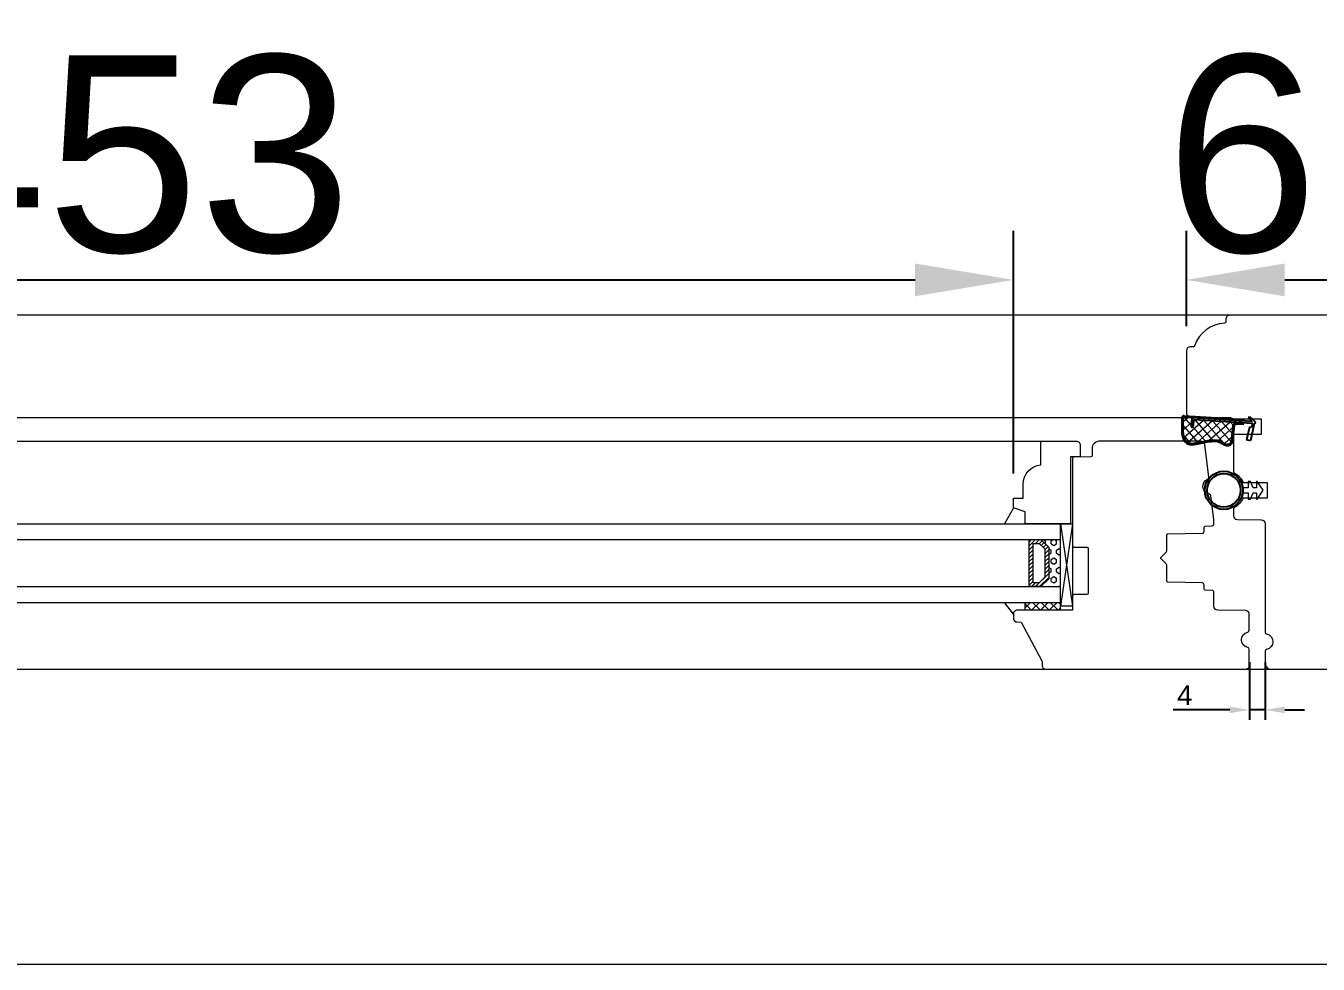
# Model space of a CAD drawing. Header units: millimetres. Extents: x 0 to 182016, y 11 to 3710.
# Drawn here: x 152551 to 152879.6, y 909.3 to 1147.9 of the extents above; entities that cross this region are included whole.
import ezdxf

# ---------------------------------------------------------------- set-up
doc = ezdxf.new("R2010")
doc.units = ezdxf.units.MM
for name, color, linetype, lineweight in [('Matmenys', 10, 'Continuous', 20), ('OTHER', 251, 'Continuous', 13), ('Stakta', 7, 'Continuous', 25), ('Testinės profilio linijos', 7, 'Continuous', 5)]:
    doc.layers.add(name, color=color, linetype=linetype, lineweight=lineweight)
doc.styles.get("Standard").update_dxf_attribs({"font": 'arial.ttf'})
doc.dimstyles.new('2', dxfattribs={"dimscale": 2, "dimtxt": 2.5, "dimasz": 2.5, "dimexe": 1.25, "dimexo": 0.625, "dimtad": 1, "dimtxsty": 'Standard', "dimcen": 2.5, "dimadec": 0, "dimazin": 0, "dimtfac": 1, "dimtmove": 0, "dimatfit": 3, "dimfxl": 1, "dimarcsym": 0})
doc.dimstyles.new('Padidinti matmenys', dxfattribs={"dimscale": 10, "dimtxt": 5, "dimasz": 2.5, "dimexe": 1.25, "dimexo": 0.625, "dimtad": 1, "dimdec": 1, "dimtxsty": 'Standard', "dimcen": 2.5, "dimadec": 0, "dimazin": 0, "dimtfac": 1, "dimtdec": 1, "dimtmove": 0, "dimatfit": 3, "dimfxl": 1, "dimarcsym": 0})

# ---------------------------------------------------------------- blocks, each defined once
blk = doc.blocks.new('*D1228')
at = {"color": 0, "lineweight": -2, "transparency": 16777216}
for p, q in [((152349.06, 1034.02), (152349.06, 1095.77)), ((152802.06, 1034.02), (152802.06, 1095.77)), ((152374.06, 1083.27), (152777.06, 1083.27))]:
    blk.add_line(p, q, dxfattribs=at)
at = {"color": 0, "transparency": 16777216}
for points in [[(152374.06, 1087.43), (152374.06, 1079.1), (152349.06, 1083.27)], [(152777.06, 1087.43), (152777.06, 1079.1), (152802.06, 1083.27)]]:
    blk.add_solid(points, dxfattribs=at)
at = {"layer": 'Defpoints', "color": 0, "transparency": 16777216}
for p in [(152802.06, 1083.27), (152349.06, 1027.77), (152802.06, 1027.77)]:
    blk.add_point(p, dxfattribs=at)
at = {"color": 0, "lineweight": 5, "transparency": 16777216, "insert": (152575.56, 1115.06), "char_height": 50, "attachment_point": 5}
blk.add_mtext('453', dxfattribs=at)
blk = doc.blocks.new('*D1215')
at = {"layer": 'Defpoints', "color": 0, "transparency": 16777216}
for p in [(152862.06, 987.3), (152866.06, 987.3), (152866.06, 973.93)]:
    blk.add_point(p, dxfattribs=at)
at = {"layer": 'Matmenys', "color": 0, "lineweight": -2, "transparency": 16777216}
for p, q in [((152862.06, 986.05), (152862.06, 971.43)), ((152866.06, 986.05), (152866.06, 971.43)), ((152857.06, 973.93), (152842.66, 973.93)), ((152866.06, 973.93), (152862.06, 973.93)), ((152871.06, 973.93), (152876.06, 973.93))]:
    blk.add_line(p, q, dxfattribs=at)
at = {"layer": 'Matmenys', "color": 0, "transparency": 16777216}
for points in [[(152857.06, 974.77), (152857.06, 973.1), (152862.06, 973.93)], [(152871.06, 974.77), (152871.06, 973.1), (152866.06, 973.93)]]:
    blk.add_solid(points, dxfattribs=at)
at = {"layer": 'Matmenys', "color": 0, "transparency": 16777216, "insert": (152845.64, 977.68), "char_height": 5, "attachment_point": 5}
blk.add_mtext('4', dxfattribs=at)
blk = doc.blocks.new('*D1946')
at = {"color": 0, "lineweight": -2, "transparency": 16777216}
for p, q in [((152846.06, 1071.51), (152846.06, 1095.77)), ((152913.06, 1071.51), (152913.06, 1095.77)), ((152871.06, 1083.27), (152888.06, 1083.27))]:
    blk.add_line(p, q, dxfattribs=at)
at = {"color": 0, "transparency": 16777216}
for points in [[(152871.06, 1087.43), (152871.06, 1079.1), (152846.06, 1083.27)], [(152888.06, 1087.43), (152888.06, 1079.1), (152913.06, 1083.27)]]:
    blk.add_solid(points, dxfattribs=at)
at = {"layer": 'Defpoints', "color": 0, "transparency": 16777216}
for p in [(152913.06, 1083.27), (152846.06, 1065.26), (152913.06, 1065.26)]:
    blk.add_point(p, dxfattribs=at)
at = {"color": 0, "lineweight": 5, "transparency": 16777216, "insert": (152879.56, 1115.04), "char_height": 50, "attachment_point": 5}
blk.add_mtext('67', dxfattribs=at)

msp = doc.modelspace()

# ---------------------------------------------------------------- hatches: boundary and pattern name
at = {"lineweight": 0}
h = msp.add_hatch(dxfattribs=at)
h.set_pattern_fill('JIS_WOOD', color=256, angle=90, style=0)
h.set_pattern_definition([(45, (134063.28634, -11902.136), (0.5, -0.5), [])])
h.paths.add_polyline_path([(152811.0574519, 1015.2723005), (152811.0574519, 1007.2723005), (152809.0574519, 1005.2723005), (152806.0574519, 1005.2723005), (152806.0397185, 1017.308883), (152809.0574519, 1017.2723005)])
h.paths.add_polyline_path([(152810.0574519, 1007.686514), (152810.0574519, 1014.8580869), (152808.6432383, 1016.2723005), (152807.0574519, 1016.2723005), (152807.0574519, 1006.2723005), (152808.6432383, 1006.2723005)], flags=16)
h = msp.add_hatch(dxfattribs=at)
h.set_pattern_fill('HEX', color=256, scale=0.25, angle=90, style=0)
h.set_pattern_definition([(90, (134063.2863, -11902.136), (1.374815, -4e-16), [0.79375, -1.5875]), (330, (134063.2863, -11902.136), (-0.6874075, -1.190624716), [0.79375, -1.5875]), (30, (134063.2863, -11901.3422), (0.6874075, -1.190624716), [0.79375, -1.5875])])
h.paths.add_polyline_path([(152814.0574519, 1005.2723005), (152809.0574519, 1005.2723005), (152811.0574519, 1007.2723005), (152811.0574519, 1015.2723005), (152809.0574519, 1017.2723005), (152814.0574519, 1017.2730095)])
at = {"lineweight": 0, "ltscale": 0.5}
h = msp.add_hatch(dxfattribs=at)
h.set_pattern_fill('ANSI37', color=256, scale=0.5, angle=90, style=0)
h.set_pattern_definition([(135, (152407.0574, 999.273), (-1.122532, -1.122532), []), (225, (152407.0574, 999.273), (1.122532, -1.122532), [])])
h.paths.add_polyline_path([(152805.0574519, 1001.2730095), (152814.0574519, 1001.2730095), (152814.0574519, 999.2730095), (152805.0574519, 999.2730095)])
at = {"layer": 'Matmenys'}
h = msp.add_hatch(dxfattribs=at)
h.set_pattern_fill('ANSI37', color=252, scale=0.5, angle=-93.589345612, style=0)
h.set_pattern_definition([(311.4106544, (149281.032, -271145.7276), (1.190606082, 1.0500540025), []), (41.4106544, (149281.032, -271145.7276), (-1.0500540025, 1.190606082), [])])
edge = h.paths.add_edge_path()
edge.add_arc((152847.983336, 1047.5785858), 0.1, 86.410654388, 176.410654388)
edge.add_line((152847.8835322, 1047.5848463), (152847.786449, 1046.0371606))
edge.add_arc((152847.5369394, 1046.0528118), 0.25, 176.410654388, 356.410654388, ccw=False)
edge.add_line((152847.2874298, 1046.068463), (152847.4158154, 1048.115168))
edge.add_arc((152847.5156193, 1048.1089075), 0.1, 86.410654381, 176.410654388, ccw=False)
edge.add_line((152847.5218798, 1048.2087113), (152847.5266247, 1048.2843543))
edge.add_line((152847.5266247, 1048.2843543), (152845.5448238, 1048.4086687))
edge.add_spline(control_points=[(152845.5448238, 1048.4086687), (152845.4656653, 1048.3968664), (152845.3956737, 1048.3856908), (152845.3119229, 1048.3638969), (152845.2883585, 1048.3545111), (152845.2644755, 1048.3418162), (152845.2564159, 1048.3355669), (152845.2319281, 1048.3099781), (152845.2130352, 1048.2807411), (152845.1793319, 1048.1764213), (152845.1662099, 1048.1034891), (152845.1465078, 1047.8505061), (152845.1570061, 1047.636672), (152845.1763342, 1047.1941935), (152845.1808096, 1046.9748647), (152845.1818858, 1046.5549738), (152845.1788538, 1046.3518876), (152845.1661434, 1045.7616803), (152845.1529669, 1045.3936302), (152845.1532286, 1044.6404487), (152845.1717249, 1044.2636989), (152845.2749113, 1043.6705944), (152845.3348053, 1043.4430235), (152845.487841, 1043.0459223), (152845.5705903, 1042.8741346), (152845.7745905, 1042.5329669), (152845.8947053, 1042.3667642), (152846.1621504, 1042.0756045), (152846.3098241, 1041.9520245), (152846.5910086, 1041.7923057), (152846.7263049, 1041.7447518), (152847.0276037, 1041.6851468), (152847.1912037, 1041.6744435), (152847.7758005, 1041.6881874), (152848.2397161, 1041.7829416), (152849.1322122, 1041.9546839), (152849.5592925, 1042.0383785), (152850.6376411, 1042.2495648), (152851.2956917, 1042.3832989), (152852.2887936, 1042.5082248), (152852.5923947, 1042.5387187), (152853.2144383, 1042.5630541), (152853.5303424, 1042.5555134), (152854.0795506, 1042.4706291), (152854.315634, 1042.4092904), (152854.7162854, 1042.2368301), (152854.874918, 1042.1419816), (152855.1735767, 1041.9577133), (152855.315034, 1041.8678557), (152855.6168169, 1041.7117727), (152855.7818696, 1041.6418025), (152856.1469913, 1041.5220713), (152856.3479414, 1041.4790688), (152856.687358, 1041.4551701), (152856.8293435, 1041.4683759), (152857.0245642, 1041.5284151), (152857.089892, 1041.5651553), (152857.2166153, 1041.6737044), (152857.2757932, 1041.7457706), (152857.4328707, 1042.0098582), (152857.5143704, 1042.2509664), (152857.6309877, 1042.8013774), (152857.6675192, 1043.1095725), (152857.7207907, 1043.7057903), (152857.7400132, 1043.9933413), (152857.7833726, 1044.5238312), (152857.8055088, 1044.7720896), (152857.8417231, 1045.1768919), (152857.8558096, 1045.3342953), (152857.8839316, 1045.6582276), (152857.8989677, 1045.8365449), (152857.9672527, 1046.1394119), (152858.0028877, 1046.2572339), (152858.0984845, 1046.4697127), (152858.1516314, 1046.5636275), (152858.2702722, 1046.7088213), (152858.3258944, 1046.7638394), (152858.4496616, 1046.8529314), (152858.5132887, 1046.8858108), (152858.6321527, 1046.9339789), (152858.6892297, 1046.9508602), (152858.7898101, 1046.9768041), (152858.8342057, 1046.9865217), (152858.875202, 1046.9955576)], knot_values=[0, 0, 0, 0, 0.2245066002, 0.2245066002, 0.377043448, 0.377043448, 0.5295802957, 0.5295802957, 0.8082977366, 0.8082977366, 1.0870151774, 1.0870151774, 1.6244414062, 1.6244414062, 2.161867635, 2.161867635, 2.6992938638, 2.6992938638, 3.7741463214, 3.7741463214, 5.0334406395, 5.0334406395, 5.8656302806, 5.8656302806, 6.5060139406, 6.5060139406, 7.1463976006, 7.1463976006, 7.7996240151, 7.7996240151, 8.3563201169, 8.3563201169, 8.9130162187, 8.9130162187, 10.239934143, 10.239934143, 11.5668520673, 11.5668520673, 13.5970761059, 13.5970761059, 14.4582175179, 14.4582175179, 15.3193589298, 15.3193589298, 15.9856015553, 15.9856015553, 16.5061017172, 16.5061017172, 17.0266018791, 17.0266018791, 17.547102041, 17.547102041, 18.1672448488, 18.1672448488, 18.7176261004, 18.7176261004, 19.1465766047, 19.1465766047, 19.5755271091, 19.5755271091, 20.3898249977, 20.3898249977, 21.2041228863, 21.2041228863, 21.9655448497, 21.9655448497, 22.7269668131, 22.7269668131, 23.2229068178, 23.2229068178, 23.7188468224, 23.7188468224, 24.0184411081, 24.0184411081, 24.2549295987, 24.2549295987, 24.4119994701, 24.4119994701, 24.5501072405, 24.5501072405, 24.6882150108, 24.6882150108, 24.8099116426, 24.8099116426, 24.8099116426, 24.8099116426], degree=3, periodic=0)
edge.add_line((152858.875202, 1046.9955576), (152847.9895965, 1047.6783897))

# ---------------------------------------------------------------- linework, layer by layer
at = {"color": 1}
for p, q in [((152845.5005836, 1048.7053888), (152860.825399, 1047.7440941)), ((152845.5448238, 1048.4086687), (152860.7797685, 1047.4530114)), ((152858.9397748, 1046.7025894), (152860.7002261, 1046.5921599))]:
    msp.add_line(p, q, dxfattribs=at)
for p, q in [((152847.5218798, 1048.2087113), (152847.5266247, 1048.2843543)), ((152862.7801437, 1047.2515913), (152847.5218798, 1048.2087113)), ((152862.4770711, 1048.2724358), (152861.7294304, 1048.3193338)), ((152861.7294304, 1048.3193338), (152862.7801437, 1047.2515913)), ((152862.4770711, 1048.2724358), (152863.5074124, 1047.2059712)), ((152847.4158154, 1048.115168), (152847.2874298, 1046.068463)), ((152847.8835322, 1047.5848463), (152847.786449, 1046.0371606)), ((152862.8233616, 1046.7478976), (152847.9895965, 1047.6783897)), ((152862.0984907, 1045.8097618), (152861.3700255, 1042.5897553)), ((152862.5861667, 1045.6994344), (152862.0984907, 1045.8097618)), ((152863.328824, 1046.7161909), (152862.3453775, 1042.3691005)), ((152862.8233616, 1046.7478976), (152862.5861667, 1045.6994344)), ((152863.4761099, 1046.706952), (152863.328824, 1046.7161909)), ((152863.5074124, 1047.2059712), (152863.4761099, 1046.706952)), ((152862.3453775, 1042.3691005), (152861.3700255, 1042.5897553))]:
    msp.add_line(p, q)
at = {"lineweight": 9}
for p, q in [((152342.0602218, 1042.2730095), (152809.0574519, 1042.2730095)), ((152337.0603069, 1021.2730095), (152814.0573668, 1021.2730095)), ((152337.0603069, 1017.2730095), (152814.0573668, 1017.2730095)), ((152337.0603069, 1005.2730095), (152814.0573668, 1005.2730095)), ((152337.0603069, 1001.2730095), (152814.0573668, 1001.2730095))]:
    msp.add_line(p, q, dxfattribs=at)
at = {"lineweight": 0}
for p, q in [((152802.0574519, 1025.2730095), (152799.7707868, 1021.2730095)), ((152814.0574519, 1021.2723005), (152817.0574519, 1000.2723005)), ((152817.0574519, 1021.2723005), (152814.0574519, 1000.2723005)), ((152814.0574519, 999.2730095), (152814.0574519, 1002.2730095)), ((152802.0574519, 998.2730095), (152799.7707868, 1001.2730095)), ((152805.0574519, 999.2730095), (152805.0574519, 1001.2730095))]:
    msp.add_line(p, q, dxfattribs=at)
at = {"lineweight": 5}
msp.add_line((151577.0629913, 909.2730095), (154162.0519125, 909.2730095), dxfattribs=at)
at = {"lineweight": 0}
msp.add_lwpolyline([(152809.0574519, 1036.2730095), (152809.0574519, 1042.2730095), (152818.0574519, 1042.2730095, -0.4142135624), (152819.0574519, 1041.2730095), (152819.0574519, 1038.2730095), (152816.5574519, 1038.2730095), (152816.5574519, 1021.2730095), (152805.0574519, 1021.2730095), (152805.0574519, 1024.2730095), (152802.0574519, 1025.2730095), (152802.0574519, 1027.7730095), (152804.5574519, 1027.7730095), (152804.5574519, 1031.2980723, -0.3851703882), (152809.0574519, 1036.2730095)], format="xyb", dxfattribs=at)
for points in [[(152817.0574519, 1021.2723005), (152817.0574519, 1000.2723005), (152814.0574519, 1000.2723005), (152814.0574519, 1021.2723005)], [(152811.0574519, 1015.2723005), (152811.0574519, 1007.2723005), (152809.0574519, 1005.2723005), (152806.0574519, 1005.2723005), (152806.0574519, 1017.2723005), (152809.0574519, 1017.2723005)], [(152810.0574519, 1014.8580869), (152810.0574519, 1007.686514), (152808.6432383, 1006.2723005), (152807.0574519, 1006.2723005), (152807.0574519, 1016.2723005), (152808.6432383, 1016.2723005)]]:
    msp.add_lwpolyline(points, close=True, dxfattribs=at)
at = {"color": 18, "linetype": 'ByBlock', "true_color": 0x000000}
for radius in [4.85, 4.25]:
    msp.add_circle((152855.5749508, 1029.763179), radius, dxfattribs=at)
for centre, radius, start, end in [((152847.5156193, 1048.1089075), 0.1, 86.410654387, 176.410654391), ((152847.5369394, 1046.0528118), 0.25, 176.410654391, 356.410654391), ((152847.983336, 1047.5785858), 0.1, 86.410654387, 176.410654391)]:
    msp.add_arc(centre, radius, start, end)
at = {"color": 1}
msp.add_spline([(152845.5005836, 1048.7053888), (152845.1390832, 1048.614892), (152844.8695423, 1047.3410335), (152845.3579317, 1042.6486606), (152846.4011294, 1041.5586543), (152848.5646013, 1041.5400379), (152850.2626411, 1041.8704118), (152852.428082, 1042.2173281), (152854.4648037, 1042.0178994), (152855.2930484, 1041.5417304), (152857.1475886, 1041.261467), (152858.0400345, 1043.9736456), (152858.167202, 1045.4525212), (152858.2851734, 1046.1397891), (152858.587379, 1046.5816744), (152858.9397748, 1046.7025894)], degree=3, dxfattribs=at)
msp.add_open_spline([(152845.5448238, 1048.4086687), (152845.4656653, 1048.3968664), (152845.3956737, 1048.3856908), (152845.3119229, 1048.3638969), (152845.2883585, 1048.3545111), (152845.2644755, 1048.3418162), (152845.2564159, 1048.3355669), (152845.2319281, 1048.3099781), (152845.2130352, 1048.2807411), (152845.1793319, 1048.1764213), (152845.1662099, 1048.1034891), (152845.1465078, 1047.8505061), (152845.1570061, 1047.636672), (152845.1763342, 1047.1941935), (152845.1808096, 1046.9748647), (152845.1818858, 1046.5549738), (152845.1788538, 1046.3518876), (152845.1661434, 1045.7616803), (152845.1529669, 1045.3936302), (152845.1532286, 1044.6404487), (152845.1717249, 1044.2636989), (152845.2749113, 1043.6705944), (152845.3348053, 1043.4430235), (152845.487841, 1043.0459223), (152845.5705903, 1042.8741346), (152845.7745905, 1042.5329669), (152845.8947053, 1042.3667642), (152846.1621504, 1042.0756045), (152846.3098241, 1041.9520245), (152846.5910086, 1041.7923057), (152846.7263049, 1041.7447518), (152847.0276037, 1041.6851468), (152847.1912037, 1041.6744435), (152847.7758005, 1041.6881874), (152848.2397161, 1041.7829416), (152849.1322122, 1041.9546839), (152849.5592925, 1042.0383785), (152850.6376411, 1042.2495648), (152851.2956917, 1042.3832989), (152852.2887936, 1042.5082248), (152852.5923947, 1042.5387187), (152853.2144383, 1042.5630541), (152853.5303424, 1042.5555134), (152854.0795506, 1042.4706291), (152854.315634, 1042.4092904), (152854.7162854, 1042.2368301), (152854.874918, 1042.1419816), (152855.1735767, 1041.9577133), (152855.315034, 1041.8678557), (152855.6168169, 1041.7117727), (152855.7818696, 1041.6418025), (152856.1469913, 1041.5220713), (152856.3479414, 1041.4790688), (152856.687358, 1041.4551701), (152856.8293435, 1041.4683759), (152857.0245642, 1041.5284151), (152857.089892, 1041.5651553), (152857.2166153, 1041.6737044), (152857.2757932, 1041.7457706), (152857.4328707, 1042.0098582), (152857.5143704, 1042.2509664), (152857.6309877, 1042.8013774), (152857.6675192, 1043.1095725), (152857.7207907, 1043.7057903), (152857.7400132, 1043.9933413), (152857.7833726, 1044.5238312), (152857.8055088, 1044.7720896), (152857.8417231, 1045.1768919), (152857.8558096, 1045.3342953), (152857.8839316, 1045.6582276), (152857.8989677, 1045.8365449), (152857.9672527, 1046.1394119), (152858.0028877, 1046.2572339), (152858.0984845, 1046.4697127), (152858.1516314, 1046.5636275), (152858.2702722, 1046.7088213), (152858.3258944, 1046.7638394), (152858.4496616, 1046.8529314), (152858.5132887, 1046.8858108), (152858.6321527, 1046.9339789), (152858.6892297, 1046.9508602), (152858.7898101, 1046.9768041), (152858.8342057, 1046.9865217), (152858.875202, 1046.9955576)], degree=3, knots=[0, 0, 0, 0, 0.2245066002, 0.2245066002, 0.377043448, 0.377043448, 0.5295802957, 0.5295802957, 0.8082977366, 0.8082977366, 1.0870151774, 1.0870151774, 1.6244414062, 1.6244414062, 2.161867635, 2.161867635, 2.6992938638, 2.6992938638, 3.7741463214, 3.7741463214, 5.0334406395, 5.0334406395, 5.8656302806, 5.8656302806, 6.5060139406, 6.5060139406, 7.1463976006, 7.1463976006, 7.7996240151, 7.7996240151, 8.3563201169, 8.3563201169, 8.9130162187, 8.9130162187, 10.239934143, 10.239934143, 11.5668520673, 11.5668520673, 13.5970761059, 13.5970761059, 14.4582175179, 14.4582175179, 15.3193589298, 15.3193589298, 15.9856015553, 15.9856015553, 16.5061017172, 16.5061017172, 17.0266018791, 17.0266018791, 17.547102041, 17.547102041, 18.1672448488, 18.1672448488, 18.7176261004, 18.7176261004, 19.1465766047, 19.1465766047, 19.5755271091, 19.5755271091, 20.3898249977, 20.3898249977, 21.2041228863, 21.2041228863, 21.9655448497, 21.9655448497, 22.7269668131, 22.7269668131, 23.2229068178, 23.2229068178, 23.7188468224, 23.7188468224, 24.0184411081, 24.0184411081, 24.2549295987, 24.2549295987, 24.4119994701, 24.4119994701, 24.5501072405, 24.5501072405, 24.6882150108, 24.6882150108, 24.8099116426, 24.8099116426, 24.8099116426, 24.8099116426], dxfattribs=at)
at = {"layer": 'OTHER'}
msp.add_lwpolyline([(152860.3781606, 1029.1531529), (152861.7940695, 1029.1531529), (152861.7940695, 1027.5078715), (152862.3197516, 1027.5078715), (152863.0630926, 1029.1531529), (152863.8557122, 1029.1531529), (152863.8557122, 1027.5078715), (152864.074603, 1027.5078715), (152865.5774843, 1029.763179), (152864.074603, 1032.0184866), (152863.8557122, 1032.0184866), (152863.8557122, 1030.3732052), (152863.0630926, 1030.3732052), (152862.3197516, 1032.0184866), (152861.7940695, 1032.0184866), (152861.7940695, 1030.3732052), (152860.3781606, 1030.3732052)], dxfattribs=at)
at = {"layer": 'Stakta', "color": 18, "lineweight": 5, "true_color": 0x000000}
msp.add_lwpolyline([(152902.0574519, 1074.2730095), (152857.0574519, 1074.2730095, 0.4142135624), (152856.0574519, 1073.2730095), (152856.0574519, 1072.5636829, -0.4001549105), (152855.7719173, 1072.2640318, 0.3090857966), (152848.1226066, 1066.4757486, -0.3199404334), (152847.8407835, 1066.2711187), (152847.0487254, 1066.2642065, 0.4116598905), (152846.0574519, 1065.2642446), (152846.0574519, 1049.3690431, 0.4116598905), (152847.0487254, 1048.3690812), (152857.0661784, 1048.2816602, -0.2023892741), (152857.780009, 1047.9730095), (152865.0574519, 1047.9730095), (152865.0574519, 1043.9730095), (152858.0574519, 1043.9730095), (152858.0574519, 1034.576351, 0.2720281142), (152858.3140654, 1034.1395868, -0.164173551), (152860.4627766, 1031.771944), (152866.5574519, 1031.771944), (152866.5574519, 1027.771944), (152860.4627766, 1027.771944, -0.164173551), (152858.3140654, 1025.4043012, 0.2720281141), (152858.0574519, 1024.9675369), (152858.0574519, 1023.3341357, 0.4116598905), (152859.0487254, 1022.3341738), (152865.0661784, 1022.2816602, -0.4116598905), (152866.0574519, 1021.2816983), (152866.0574519, 993.7224993, 0.3563939587), (152866.4574519, 993.2326013, -0.816496581), (152866.4574519, 989.3134177, 0.3563939587), (152866.0574519, 988.8235198), (152866.0574519, 985.7730095, 0.4142135624), (152867.5574519, 984.2730095), (152891.5574519, 984.2730095, 0.4142135624)], format="xyb", dxfattribs=at)
msp.add_lwpolyline([(152861.6574519, 989.8134177, -0.8164965809), (152861.6574519, 993.7326013, 0.3563939587), (152862.0574519, 994.2224993), (152862.0574519, 998.2031565, 0.4116598905), (152861.0661784, 999.2031184), (152854.0487253, 999.2643588, -0.4116598905), (152853.0574519, 1000.2643207), (152853.0574519, 1003.8028461, 0.4040361542), (152852.5749016, 1004.3025586), (152850.846982, 1004.3628989, -0.4040262258), (152850.5574519, 1004.6627162), (152850.5574519, 1005.7158378, 0.4091108014), (152850.0661781, 1006.2157616), (152841.3522162, 1006.3678644, -0.4091108014), (152841.0574519, 1006.6678187), (152841.0574519, 1010.6916387, 0.1989123674), (152840.9110053, 1011.0451921), (152839.6453198, 1012.3108775, -0.4142135624), (152839.6453198, 1012.7351416), (152840.9110053, 1014.000827, 0.1989123674), (152841.0574519, 1014.3543804), (152841.0574519, 1018.3782003, -0.4091108014), (152841.3522162, 1018.6781547), (152850.0661781, 1018.8302574, 0.4091108014), (152850.5574519, 1019.3301813), (152850.5574519, 1020.3833029, -0.4040262258), (152850.846982, 1020.6831201), (152852.5749016, 1020.7434604, 0.4040262258), (152853.0574519, 1021.2431558), (152853.0574519, 1022.2118469, 0.0305527633), (152853.049998, 1022.3337162), (152852.3083091, 1028.3742881, 0.3282648586), (152851.9014992, 1028.8052846, -0.7358200833), (152851.4360933, 1032.5957121, 0.3282648586), (152851.7265516, 1033.1123224), (152850.7095815, 1041.3948789, 0.3788661087), (152849.7170354, 1042.2730095), (152824.0574519, 1042.2730095, 0.4142135624), (152822.0574519, 1040.2730095), (152822.0574519, 1038.5704029, -0.4116598905), (152821.7600698, 1038.2704143), (152817.5530886, 1038.2337005, 0.4116598905), (152817.0574519, 1037.7337196), (152817.0574519, 1015.8035726, 0.4116598905), (152817.5530886, 1015.3035916), (152820.7600698, 1015.2756047, -0.4116598905), (152821.0574519, 1014.9756162), (152821.0574519, 1003.5704029, -0.4116598905), (152820.7600698, 1003.2704143), (152817.5530886, 1003.2424274, 0.4116598905), (152817.0574519, 1002.7424464), (152817.0574519, 999.2730095), (152803.0574519, 999.2730095, 0.4142135624), (152802.0574519, 998.2730095), (152802.0574519, 997.2817745, 0.4116598905), (152803.0487253, 996.2818125), (152804.0574519, 996.2730095), (152809.31602, 986.3830813, -0.1227845609), (152809.3745462, 986.1483455), (152809.3745462, 985.2730095, 0.4142135624), (152810.3745462, 984.2730095), (152861.0574519, 984.2730095, 0.4142135624), (152862.0574519, 985.2730095), (152862.0574519, 989.3235198, 0.3563939587)], format="xyb", close=True, dxfattribs=at)
at = {"layer": 'Testinės profilio linijos', "lineweight": 5}
for p, q in [((154073.0518814, 1074.2730095), (151685.5629916, 1074.2730095)), ((152293.9286844, 1048.2730095), (152857.1889893, 1048.2730095)), ((151732.7458771, 984.2730095), (154026.3690065, 984.2730095))]:
    msp.add_line(p, q, dxfattribs=at)

# ---------------------------------------------------------------- dimensions: what is measured, and where the dimension line sits
at = {"color": 1, "lineweight": 5}
dim = msp.add_linear_dim(base=(152802.0574519, 1083.2657867), p1=(152349.0602218, 1027.7730095), p2=(152802.0574519, 1027.7730095), dimstyle='Padidinti matmenys', dxfattribs=at)
dim.commit()
dim.dimension.update_dxf_attribs({"geometry": '*D1228', "text_midpoint": (152575.5588368, 1115.0614893)})
dim = msp.add_linear_dim(base=(152913.0574519, 1083.2657867), p1=(152846.0574519, 1065.2642446), p2=(152913.0574519, 1065.2642446), dimstyle='Padidinti matmenys', dxfattribs=at)
dim.commit()
dim.dimension.update_dxf_attribs({"geometry": '*D1946', "text_midpoint": (152879.5574519, 1083.2657867), "dimtype": 160})
at = {"layer": 'Matmenys'}
dim = msp.add_linear_dim(base=(152866.0574519, 973.9336859), p1=(152862.0574519, 987.2982647), p2=(152866.0574519, 987.2982647), angle=180, dimstyle='2', override={"dimdec": 6}, dxfattribs=at)
dim.commit()
dim.dimension.update_dxf_attribs({"geometry": '*D1215', "text_midpoint": (152845.6365788, 973.9336859), "dimtype": 160})

doc.saveas('drawing.dxf')
